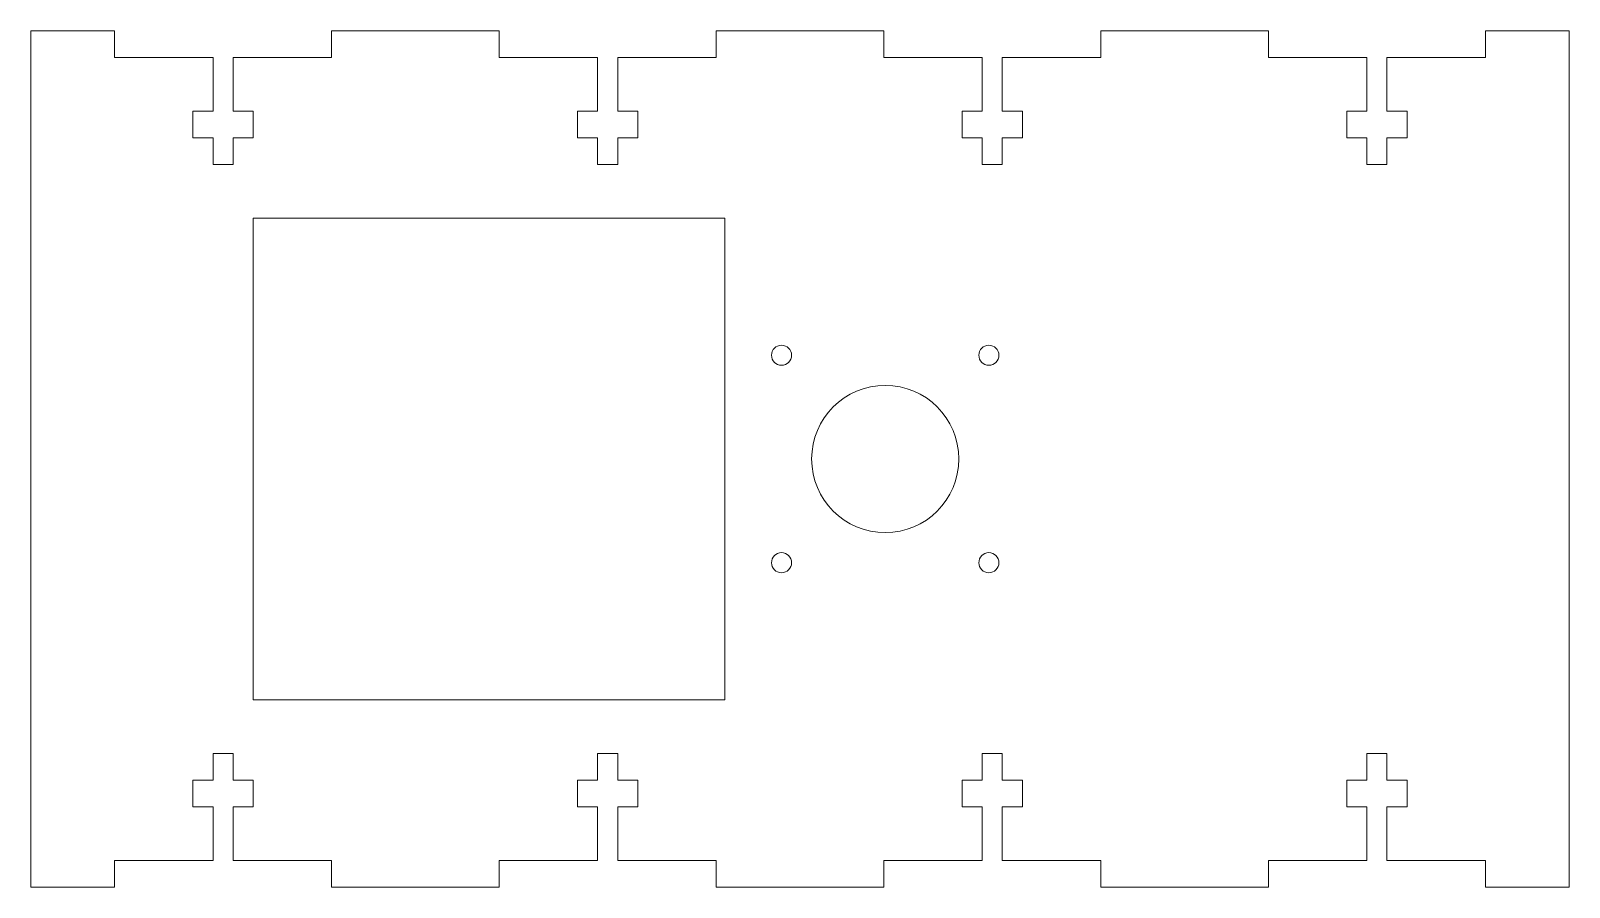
# Model space of a CAD drawing. Header units: millimetres. Extents: x -65 to 165, y -138 to -10.
import ezdxf

# ---------------------------------------------------------------- set-up
doc = ezdxf.new("R2010")
doc.units = ezdxf.units.MM

msp = doc.modelspace()

# ---------------------------------------------------------------- linework, layer by layer
at = {"color": 7, "linetype": 'Continuous', "lineweight": 15}
for p, q in [((-52.63, -9.72), (-65.16, -9.72)), ((-65.16, -137.72), (-65.16, -9.72)), ((-52.63, -9.72), (-52.63, -13.72)), ((4.87, -9.72), (-20.19, -9.72)), ((-20.19, -9.72), (-20.19, -13.72)), ((4.87, -9.72), (4.87, -13.72)), ((62.37, -9.72), (37.31, -9.72)), ((37.31, -9.72), (37.31, -13.72)), ((62.37, -9.72), (62.37, -13.72)), ((119.87, -9.72), (94.81, -9.72)), ((94.81, -9.72), (94.81, -13.72)), ((119.87, -9.72), (119.87, -13.72)), ((164.84, -9.72), (152.31, -9.72)), ((152.31, -9.72), (152.31, -13.72)), ((164.84, -137.72), (164.84, -9.72)), ((-52.63, -13.72), (-37.91, -13.72)), ((-37.91, -13.72), (-37.91, -21.72)), ((-34.91, -13.72), (-20.19, -13.72)), ((-34.91, -13.72), (-34.91, -21.72)), ((4.87, -13.72), (19.59, -13.72)), ((19.59, -13.72), (19.59, -21.72)), ((22.59, -13.72), (37.31, -13.72)), ((22.59, -13.72), (22.59, -21.72)), ((62.37, -13.72), (77.09, -13.72)), ((77.09, -13.72), (77.09, -21.72)), ((80.09, -13.72), (94.81, -13.72)), ((80.09, -13.72), (80.09, -21.72)), ((119.87, -13.72), (134.59, -13.72)), ((134.59, -13.72), (134.59, -21.72)), ((137.59, -13.72), (152.31, -13.72)), ((137.59, -13.72), (137.59, -21.72)), ((-40.91, -21.72), (-40.91, -25.72)), ((-37.91, -21.72), (-40.91, -21.72)), ((-31.91, -21.72), (-34.91, -21.72)), ((-31.91, -21.72), (-31.91, -25.72)), ((16.59, -21.72), (16.59, -25.72)), ((19.59, -21.72), (16.59, -21.72)), ((25.59, -21.72), (22.59, -21.72)), ((25.59, -21.72), (25.59, -25.72)), ((74.09, -21.72), (74.09, -25.72)), ((77.09, -21.72), (74.09, -21.72)), ((83.09, -21.72), (80.09, -21.72)), ((83.09, -21.72), (83.09, -25.72)), ((131.59, -21.72), (131.59, -25.72)), ((134.59, -21.72), (131.59, -21.72)), ((140.59, -21.72), (137.59, -21.72)), ((140.59, -21.72), (140.59, -25.72)), ((-37.91, -25.72), (-40.91, -25.72)), ((-37.91, -25.72), (-37.91, -29.72)), ((-31.91, -25.72), (-34.91, -25.72)), ((-34.91, -25.72), (-34.91, -29.72)), ((19.59, -25.72), (16.59, -25.72)), ((19.59, -25.72), (19.59, -29.72)), ((25.59, -25.72), (22.59, -25.72)), ((22.59, -25.72), (22.59, -29.72)), ((77.09, -25.72), (74.09, -25.72)), ((77.09, -25.72), (77.09, -29.72)), ((83.09, -25.72), (80.09, -25.72)), ((80.09, -25.72), (80.09, -29.72)), ((134.59, -25.72), (131.59, -25.72)), ((134.59, -25.72), (134.59, -29.72)), ((140.59, -25.72), (137.59, -25.72)), ((137.59, -25.72), (137.59, -29.72)), ((-34.91, -29.72), (-37.91, -29.72)), ((22.59, -29.72), (19.59, -29.72)), ((80.09, -29.72), (77.09, -29.72)), ((137.59, -29.72), (134.59, -29.72)), ((-31.91, -37.72), (-31.91, -109.72)), ((38.58, -37.72), (-31.91, -37.72)), ((38.58, -109.72), (38.58, -37.72)), ((-31.91, -109.72), (38.58, -109.72)), ((-37.91, -121.72), (-37.91, -117.72)), ((-37.91, -117.72), (-34.91, -117.72)), ((-34.91, -121.72), (-34.91, -117.72)), ((19.59, -121.72), (19.59, -117.72)), ((19.59, -117.72), (22.59, -117.72)), ((22.59, -121.72), (22.59, -117.72)), ((77.09, -121.72), (77.09, -117.72)), ((77.09, -117.72), (80.09, -117.72)), ((80.09, -121.72), (80.09, -117.72)), ((134.59, -121.72), (134.59, -117.72)), ((134.59, -117.72), (137.59, -117.72)), ((137.59, -121.72), (137.59, -117.72)), ((-40.91, -125.72), (-40.91, -121.72)), ((-40.91, -121.72), (-37.91, -121.72)), ((-34.91, -121.72), (-31.91, -121.72)), ((-31.91, -125.72), (-31.91, -121.72)), ((16.59, -125.72), (16.59, -121.72)), ((16.59, -121.72), (19.59, -121.72)), ((22.59, -121.72), (25.59, -121.72)), ((25.59, -125.72), (25.59, -121.72)), ((74.09, -125.72), (74.09, -121.72)), ((74.09, -121.72), (77.09, -121.72)), ((80.09, -121.72), (83.09, -121.72)), ((83.09, -125.72), (83.09, -121.72)), ((131.59, -125.72), (131.59, -121.72)), ((131.59, -121.72), (134.59, -121.72)), ((137.59, -121.72), (140.59, -121.72)), ((140.59, -125.72), (140.59, -121.72)), ((-40.91, -125.72), (-37.91, -125.72)), ((-37.91, -133.72), (-37.91, -125.72)), ((-34.91, -125.72), (-31.91, -125.72)), ((-34.91, -133.72), (-34.91, -125.72)), ((16.59, -125.72), (19.59, -125.72)), ((19.59, -133.72), (19.59, -125.72)), ((22.59, -125.72), (25.59, -125.72)), ((22.59, -133.72), (22.59, -125.72)), ((74.09, -125.72), (77.09, -125.72)), ((77.09, -133.72), (77.09, -125.72)), ((80.09, -125.72), (83.09, -125.72)), ((80.09, -133.72), (80.09, -125.72)), ((131.59, -125.72), (134.59, -125.72)), ((134.59, -133.72), (134.59, -125.72)), ((137.59, -125.72), (140.59, -125.72)), ((137.59, -133.72), (137.59, -125.72)), ((-52.63, -137.72), (-52.63, -133.72)), ((-52.63, -133.72), (-37.91, -133.72)), ((-34.91, -133.72), (-20.19, -133.72)), ((-20.19, -137.72), (-20.19, -133.72)), ((4.87, -137.72), (4.87, -133.72)), ((4.87, -133.72), (19.59, -133.72)), ((22.59, -133.72), (37.31, -133.72)), ((37.31, -137.72), (37.31, -133.72)), ((62.37, -137.72), (62.37, -133.72)), ((62.37, -133.72), (77.09, -133.72)), ((80.09, -133.72), (94.81, -133.72)), ((94.81, -137.72), (94.81, -133.72)), ((119.87, -137.72), (119.87, -133.72)), ((119.87, -133.72), (134.59, -133.72)), ((137.59, -133.72), (152.31, -133.72)), ((152.31, -137.72), (152.31, -133.72)), ((-65.16, -137.72), (-52.63, -137.72)), ((-20.19, -137.72), (4.87, -137.72)), ((37.31, -137.72), (62.37, -137.72)), ((94.81, -137.72), (119.87, -137.72)), ((152.31, -137.72), (164.84, -137.72))]:
    msp.add_line(p, q, dxfattribs=at)
for centre, radius in [((47.08, -58.22), 1.5), ((78.08, -58.22), 1.5), ((62.58, -73.72), 11), ((47.08, -89.22), 1.5), ((78.08, -89.22), 1.5)]:
    msp.add_circle(centre, radius, dxfattribs=at)

doc.saveas('drawing.dxf')
